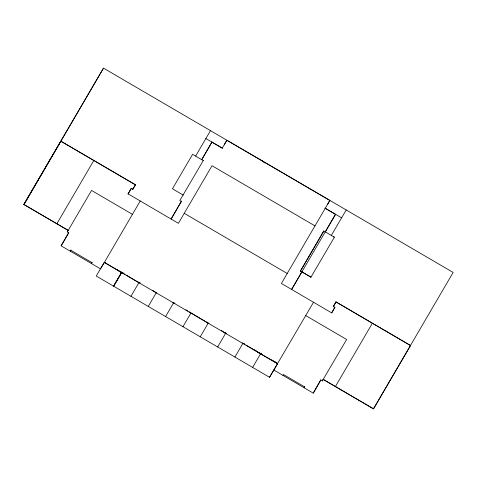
<?xml version="1.0" encoding="UTF-8"?>
<svg xmlns="http://www.w3.org/2000/svg" width="477" height="477" viewBox="0 0 477 477"><rect width="100%" height="100%" fill="white"/><g stroke="black" fill="none" stroke-linecap="round" stroke-linejoin="round"><path stroke-width="0.72" d="M121.981 272.719L121.194 272.266L121.552 272.54L113.604 286.182L121.552 272.54L122.953 272.802M373.491 408.825L323.179 379.358L322.303 380.89L346.63 339.487L305.733 315.589M132.445 214.346L91.536 190.442L67.293 231.959L68.08 230.313L23.85 204.472L103.503 68.139L453.15 272.445L373.849 408.127M23.862 204.484L103.503 68.139M23.939 204.591L60.865 141.174L135.462 184.814L60.937 141.27M56.823 223.802L93.82 160.487M61.11 245.756L68.712 232.716L61.193 245.87L100.581 268.879L140.226 201.008M91.411 263.459L92.025 262.66L70.805 250.258L70.286 251.182L70.93 249.888M131.229 188.391L128.104 193.93L131.229 188.391L132.803 189.351L135.456 184.808M132.743 189.274L135.396 184.73M91.429 263.489L92.139 262.278M113.604 286.182L121.623 272.629L105.167 262.738C103.604 262.559 106.639 262.732 105.107 262.654M195.612 156.11L210.47 130.65M211.937 142.08L201.717 159.712L211.925 142.063M181.332 201.407L171.112 219.044L181.57 200.996M130.942 296.312L138.908 282.682M128.045 193.841L178.398 223.314L212.021 165.734L315.029 225.919M224.578 144.209L226.831 140.208L222.282 148.162L211.985 142.14M148.252 306.431L156.217 292.795L152.545 290.284M165.585 316.555L173.55 302.919L174.94 303.181M182.959 326.709L190.925 313.067M200.239 336.804L208.205 323.173C210.321 323.883 207.054 323.048 207.388 322.106M217.637 346.97L225.609 333.328M234.899 357.052L242.865 343.422L244.26 343.678M327.586 204.394L329.84 200.388L281.394 283.481L331.7 312.882L334.878 307.421L333.304 306.455L335.963 301.911L410.554 345.545L335.963 301.911M323.811 231.047L300.444 271.043L323.776 230.999L334.371 237.182L310.974 277.161L300.409 270.996L310.974 277.161L310.104 276.648M291.614 289.414L301.881 271.842L291.662 289.479M301.881 271.842L335.546 214.298L325.278 231.87M252.619 367.409L260.621 353.719L261.587 353.803L261.134 353.862M331.336 235.411L346.201 209.952M313.264 393.143L320.777 379.99L313.264 393.143L273.78 370.003L269.547 377.289L96.235 276.022L104.224 262.416L277.59 363.76L276.833 362.884M313.52 302.263L273.78 370.003M334.884 307.426L333.363 306.538L336.023 301.989M334.818 307.343L331.694 312.876M304.803 386.519L304.171 387.831L304.702 386.925L283.487 374.523L282.879 375.327M335.385 386.561L372.382 323.239M323.269 379.477L373.557 408.861L410.554 345.545M122.5 272.862L122.893 272.719M139.767 282.909L138.89 282.67L140.22 282.849M192.207 313.222L190.937 313.127L190.12 312.065M226.474 333.614L225.174 333.018L226.414 333.53M104.29 262.505L104.713 262.678M172.966 302.364L174.033 303.181M226.879 140.274L329.893 200.465M205.867 138.527L222.586 148.293M324.879 208.055L341.604 217.84M335.593 214.364L325.236 208.27M203.488 160.713L192.577 154.333L172.459 188.791L183.299 195.123M181.379 201.473L179.829 200.537L203.232 160.6M184.241 213.314L287.237 273.488M131.288 188.469L132.809 189.363M23.85 204.472L68.092 230.331M67.209 231.846L68.807 232.842M320.777 379.99L322.386 381.004M260.287 353.582L260.591 353.761M333.501 236.675L334.371 237.182M277.709 363.766L271.783 359.938M244.999 344.412L243.807 343.738M246.263 345.169L260.108 353.481L254.533 349.862M192.386 313.657L208.151 323.126M122.434 272.778L124.962 274.299M126.226 275.062L138.873 282.658M185.863 309.782L187.723 310.992M188.97 311.797L190.83 313.007M116.567 269.302L121.552 272.54M221.227 330.346L225.472 333.244M274.961 361.828L277.375 363.611M264.92 162.985L262.022 160.803M259.44 352.563L260.257 353.63L276.994 363.2M138.95 282.754L138.247 282.026M224.894 332.654L225.233 333.101M121.259 272.349L120.741 271.479M269.535 377.277L277.596 363.772M242.865 343.422L242.286 342.862M224.78 332.314L224.953 332.737M173.61 303.002L173.246 302.722M156.641 292.973L155.639 292.234M260.621 353.719L260.198 353.546L260.621 353.719M121.623 272.629L120.425 271.765L121.623 272.629"/></g></svg>
